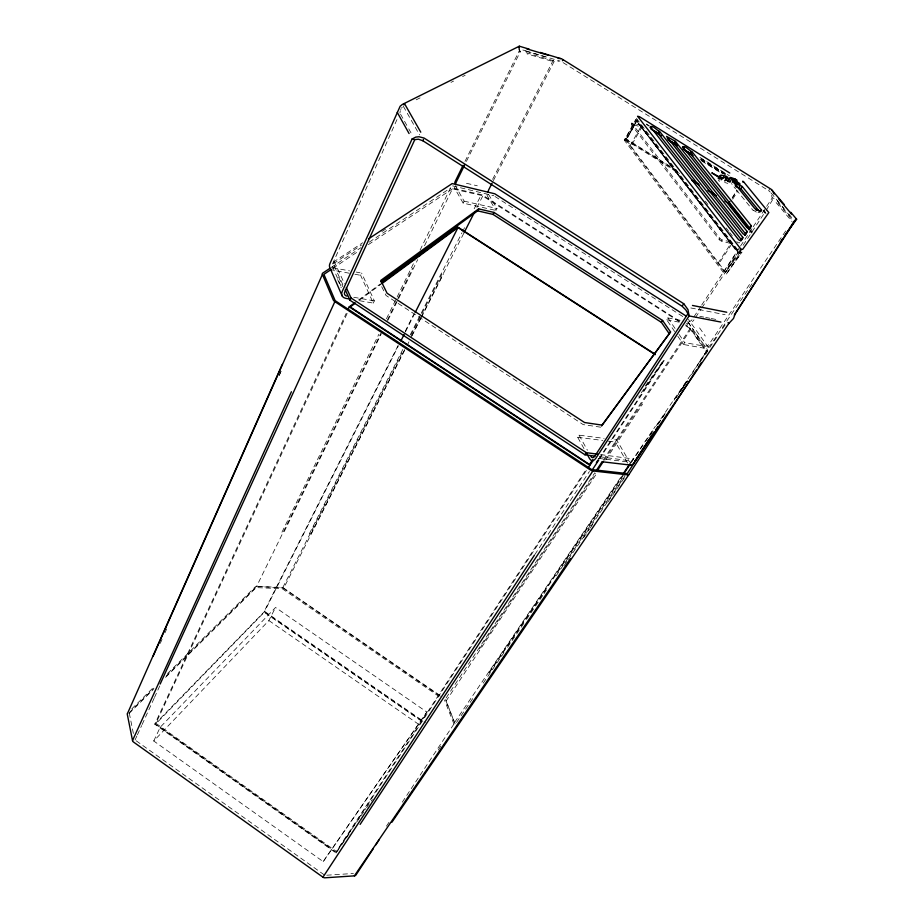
<?xml version="1.0" encoding="UTF-8"?>
<svg xmlns="http://www.w3.org/2000/svg" width="924" height="924" viewBox="0 0 924 924"><rect width="100%" height="100%" fill="white"/><g stroke="black" fill="none" stroke-linecap="round" stroke-linejoin="round"><path stroke-width="0.69" stroke-dasharray="4.62 3.46" d="M631.773 123.111L631.3 124.648L719.207 239.639A1.883 0.67 31.4 0 0 721.471 241.072L730.838 243.52L717.948 263.34L718.999 263.571L731.831 243.913A1.952 1.271 -38 0 0 731.427 242.053L722.221 239.917A1.894 0.67 31.4 0 1 719.958 238.484L631.773 123.111L641.268 125.433M399.896 113.028L400.311 110.649M766.146 210.418L774.289 196.928M453.927 723.977L444.559 700.276M739.316 251.351L739.188 249.549M758.003 212.508L760.256 212.474M641.972 126.126A1.767 1.282 -41.6 0 1 641.764 127.269L630.988 146.165L630.006 145.9L640.817 126.854L631.207 124.128M279.233 375.248L280.977 371.321M160.279 643.335L162.035 639.385M164.957 632.813L166.713 628.863M279.221 375.41L280.977 371.471M396.962 119.589L332.455 264.114A4.112 3.222 -23.9 0 0 334.661 268.11L349.503 270.848M342.839 284.661L333.206 263.814L334.211 261.561L362.647 242.758M135.054 739.985L136.856 736.047M137.41 734.834L141.649 725.559M142.123 724.531L154.239 698.013M154.481 697.481L160.372 684.603M359.575 300.727L373.284 303.095L360.614 275.306L361.642 273.088L356.248 272.083M349.064 834.129L336.059 852.967L154.747 724.197L346.211 313.352M347.147 313.49L155.925 723.33L336.371 851.454L585.504 470.466M153.742 740.99L160.222 727.246L275.537 607.472L426.865 712.069L323.192 861.607L153.742 740.99L268.884 620.547L275.537 607.472M373.284 303.095L374.347 300.866L361.642 273.088M281.959 532.189L378.875 334.234M386.475 318.722L415.003 260.452M420.074 250.104L450.462 188.022A2.957 1.213 27.4 0 1 451.975 187.953L481.323 194.652A2.922 1.19 27.9 0 1 483.344 195.53L680.745 321.829M167.521 673.55L255.174 586.913A2.356 1.594 25.1 0 1 256.56 586.474L380.931 333.229M387.248 320.362L412.693 268.041M465.003 161.423L519.323 50.624L519.253 48.348M284.211 531.612L381.346 333.691M387.964 320.224L417.706 259.621M424.52 245.738L452.46 188.819L482.062 195.576L680.364 322.361M466.401 161.411L520.2 51.848L519.438 49.342M400.693 109.586L401.166 108.639M494.606 210.141L463.143 203.13L464.137 201.155L455.936 186.844A3.534 1.675 -77.5 0 1 455.624 185.886M398.117 345.403L264.056 611.7L423.123 721.817M405.243 331.242L413.652 314.518M154.747 724.197L264.634 611.411L398.29 346.061M405.428 331.889L414.506 313.86M309.355 533.737L403.187 348.718M410.291 334.707L461.977 232.802M462.624 231.531L464.553 227.72M474.162 208.789L481.323 194.652M166.158 676.068L256.78 586.37L282.836 587.491L403.476 349.861M410.972 335.089L441.938 274.082M311.03 533.841L404.77 349.422M411.226 336.729L420.743 317.983M421.402 316.701L463.848 233.183M476.911 207.484L482.79 195.923M440.286 696.315L283.599 588.38L405.07 349.48M406.999 345.668L408.951 341.845M412 335.839L420.605 318.907M421.125 317.902L443.289 274.312M492.608 179.348L553.037 60.603L555.509 59.124M493.381 180.63L553.938 61.827L560.002 61.042L528.482 51.686M488.507 194.306L496.985 208.501L495.969 210.453L487.514 196.234A5.867 2.888 -77.1 0 1 486.89 192.596M637.525 120.178L635.493 119.924L624.381 140.286L724.093 273.412L726.391 274.047L741.949 252.102M631.958 124.128L632.432 123.296M635.862 119.958L737.398 251.49L738.461 251.732L636.855 120.236L635.862 119.958L625.202 138.819L626.195 139.085M740.713 251.455L725.375 272.014L625.975 139.478L636.601 120.524L637.421 120.363M625.975 139.478L636.855 120.236M629.949 133.229L637.699 119.531M633.852 126.68L626.772 139.189L625.19 138.612L624.994 139.212L724.439 271.945L727.13 272.927L741.845 252.171M719.681 178.886L718.549 180.711L719.692 181.254M583.98 448.59L577.662 437.26L579.013 435.146L604.157 438.392M732.247 197.701L736.798 190.471M732.212 198.221L736.728 191.129M732.72 199.157L737.976 190.91M674.659 331.554L666.701 319.796L667.902 317.937L682.074 320.628M719.403 239.351L719.958 238.484M721.471 241.072L722.025 240.205M323.192 861.607L426.865 712.069M676.206 397.782L687.144 380.965M695.726 367.752L708.696 347.886L688.392 319.369M682.212 388.646L686.879 381.45M700.126 361.065L708.696 347.886M682.051 389.223L687.514 380.815M691.418 374.821L694.536 370.016M699.999 361.607L706.236 351.998A1.444 0.601 32.6 0 0 706.109 351.42L690.806 329.233A1.409 0.578 32.1 0 0 690.066 328.563L685.215 325.456M756.306 212.081L753.453 210.21M770.235 192.019L768.629 190.656L769.669 189.062M336.059 852.967L586.694 469.993M534.857 554.562L589.385 471.517M598.787 458.882L663.709 360.106L651.201 377.697M599.549 458.858L664.414 360.233L638.738 396.373M700.889 306.26L692.18 319.508A3.557 2.275 -34.7 0 1 688.9 321.691M701.686 305.059L739.731 247.274M740.517 246.061L752.413 228.009M753.199 226.807L765.881 207.542M766.677 206.341L772.221 197.909L770.882 192.862M734.938 255.22L724.139 271.621L727.13 272.927M727.338 268.595L738.184 252.148L636.601 120.57M695.564 317.44L701.12 309.02M701.905 307.819L739.177 251.305M743.15 245.287L765.349 211.619M438.276 750.069L441.441 745.264M725.941 272.176L734.58 259.09M738.184 252.148L738.888 252.506L739.697 251.328M446.107 697.943L594.837 472.776M603.187 460.129L690.436 328.032L685.585 324.936M627.65 463.167L615.372 442.076L616.735 440.009L611.145 439.293M731.438 266.412L740.598 251.894M479.441 648.948L595.449 473.469M604.192 460.244L690.806 329.233M455.07 723.839A2.402 1.652 35.6 0 0 454.966 723.457L446.153 700.923L597.008 472.984M605.647 459.933L642.538 404.192M386.451 826.183L389.616 821.355M402.31 802.148L454.643 722.961L445.322 699.133M677.835 336.255L683.414 344.479L684.649 342.608L704.7 346.211A3.627 2.264 -34.3 0 0 709.228 343.982L786.416 229.926M454.677 722.314L621.656 475.999M631.127 462.023L655.416 426.207M752.078 283.784L711.041 344.306A6.087 3.811 -34.3 0 1 703.453 348.059L683.414 344.479M489.039 672.245L622.522 475.433M631.369 462.381L644.871 442.481M645.68 441.291L653.753 429.383M656.306 425.618L706.236 351.998M649.768 435.932L652.194 432.363M657.853 424.024L665.118 413.317M674 400.219L686.925 381.162M700.658 360.926L718.433 334.731M722.476 328.782L725.71 324.012M489.454 672.649L623.33 475.386M657.911 424.428L665.292 413.548M679.845 392.111L687.121 381.404M705.693 354.019L707.322 351.628L691.995 329.464A2.98 1.224 32.1 0 0 690.436 328.032M472.73 698.602L454.908 724.832A2.402 1.652 35.6 0 0 455.047 724.543M483.252 683.102L503.938 652.644M507.553 647.32L525.721 620.593M526.518 619.403L543.197 594.86M544.005 593.67L546.431 590.09M556.109 575.837L624.278 475.502M564.229 565.384L567.475 560.614M568.295 559.424L581.335 540.228M582.074 539.142L625.074 475.906M583.714 537.572L589.385 529.244M590.193 528.054L592.63 524.474M608.015 501.859L625.028 476.853M359.528 817.983L335.851 852.251L155.532 724.197L264.218 612.231L422.511 721.817M360.868 816.008L365.765 808.916M366.585 807.738L372.303 799.468M645.356 385.897L650.357 378.863M739.697 242.458L739.454 242.793A1.686 0.601 31.6 0 1 738.253 242.689M401.697 107.819L402.263 107.149M625.941 139.362L677.477 171.448M636.428 118.353L738.126 250.369M131.855 708.812L154.273 686.648M129.499 712.346L153.938 688.161M128.921 713.651L153.349 689.454M165.569 677.35L256.179 587.606L282.224 588.703L438.623 696.188M359.471 300.138L381.485 283.911M358.489 300.023L380.411 283.899M332.571 268.561L358.789 251.028M368.318 244.652L452.46 188.819M331.058 267.567L360.914 247.69M369.265 242.123L450.462 188.022M333.206 263.814L361.654 244.941M381.797 231.589L386.544 228.436M738.888 252.506L740.136 253.234A1.894 0.681 31.7 0 1 738.784 253.118A1.894 0.681 31.7 0 1 737.121 251.905L635.493 119.924M416.204 99.815L420.074 97.886M450.981 82.386L453.557 81.093M462.577 76.576L465.153 75.283M624.231 139.847L626.16 140.263L679.579 173.724M740.967 251.825L740.251 251.755M326.773 875.213L353.407 873.48M256.56 586.474L281.935 587.803A2.322 1.559 26.2 0 1 283.599 588.38M598.244 458.362L630.849 462.243A4.227 2.633 -82.5 0 1 629.048 461.088L616.735 440.009M577.662 437.26L602.806 440.471M608.396 441.187L615.372 442.076M600.612 454.585L633.39 458.985M599.226 456.687L631.981 461.064M600.704 427.188L583.229 424.624L386.036 295.472L380.353 283.922M353.765 297.285L374.347 300.866M349.26 273.215L333.656 270.362A6.907 5.417 -23.9 0 1 331.473 269.496M354.932 274.255L360.614 275.306M666.701 319.796L679.452 322.21M699.768 316.297L703.753 317.071M705.705 317.452L709.851 318.249M711.237 318.526L718.214 319.877M690.84 307.958L725.097 314.703M282.836 587.491L440.563 695.853M464.137 201.155L496.985 208.501M731.046 243.255L732.097 243.509M731.565 243.855L730.78 243.67M466.47 183.287L477.315 185.793M452.598 185.874L493.786 195.715M772.221 197.909L774.069 198.394M727.812 183.368L724.647 182.49M640.771 126.992L641.764 127.269M640.99 126.6L641.995 126.877M527.258 51.317L518.641 48.764L520.2 51.848L519.323 50.624M525.398 51.028L547.435 57.565M526.149 52.645L553.037 60.603L553.938 61.827L527.027 53.869M563.097 62.613L768.629 190.656M646.384 123.989L649.214 125.745M699.907 157.369L729.302 175.71M646.534 124.567L649.018 126.114M701.166 158.639L726.68 174.567M700.866 158.951L725.594 174.37M700.739 159.332L725.005 174.474M700.75 159.875L722.672 173.562M701.674 160.938L721.944 173.597M676.576 170.386L626.772 139.189L625.19 138.612L624.994 139.212M739.212 252.067L740.413 252.818M495.01 196.5L515.684 209.713M520.547 212.82L589.882 257.138M597.181 261.804L683.541 317.013M264.634 611.411L425.387 722.684M268.884 620.547L418.803 724.416M160.222 727.246L331.473 848.856M136.221 740.817L324.428 875.005M732.166 184.303L731.311 183.599M771.043 192.977L780.422 204.158M782.258 206.341L784.118 208.558M788.761 214.079L792.919 219.034M777.084 200.727L790.055 216.181M777.973 203.049L792.307 220.143M776.125 202.575L792.053 221.61M763.986 210.395L765.58 212.324M763.316 210.21L766.019 213.502M763.259 211.065L765.06 213.259M733.991 186.902L735.562 188.843M736.347 189.801L753.21 210.58M750.346 229.764L752.171 232.051M750.323 230.711L752.09 232.929M749.641 230.815L751.431 233.067M705.301 201.143L707.934 204.527M726.149 227.951L728.805 231.358M729.694 232.502L732.339 235.909M640.748 126.6L730.78 243.266M687.999 322.349L707.438 349.734M699.595 327.904L705.289 336.047M687.745 321.702L693.335 329.776M696.142 333.841L701.836 342.065M692.111 331.612L686.544 323.539A5.971 3.835 -34.7 0 0 693.982 319.843M694.917 335.689L700.588 343.913M667.902 317.937L675.883 329.683M679.071 334.384L684.649 342.608M463.143 203.13L454.966 188.808A5.948 2.807 -77.5 0 1 454.446 187.214M403.326 106.272L419.531 134.869M400.589 114.276L406.964 125.641M408.755 128.84L411.757 134.211M579.013 435.146L587.445 450.242M334.211 261.561L344.479 283.703M338.681 277.304L342.769 286.625M332.49 266.655L341.603 287.537M337.664 279.556L341.222 287.722M129.279 713.074L133.703 735.1M737.826 242.469A1.686 0.601 31.6 0 1 736.774 241.603M445.045 699.584A2.368 1.605 34.6 0 1 446.153 700.923"/><path stroke-width="1.39" d="M519.276 47.471L519.323 46.2L529.175 49.134M743.335 181.508L743.497 182.259L742.815 181.139M729.787 173.019L639.489 116.713L637.56 116.262L740.84 249.041L740.551 250.439L741.314 249.284L742.665 249.399L768.837 212.578L743.554 181.705L743.208 182.247M342.157 295.946L329.995 267.925A6.907 5.417 -23.9 0 1 329.926 263.64L400.127 106.272L402.344 104.435L519.323 46.2M748.983 229.706L751.12 226.588M744.987 235.193L746.927 232.34M282.247 364.403L127.778 712.843A2.737 2.102 19.5 0 0 127.316 714.391L132.525 740.551A2.772 2.171 20 0 0 133.633 742.134L322.961 877.188A2.807 2.252 37.3 0 0 324.959 877.8L354.389 875.86A2.784 2.195 38.6 0 0 355.913 875.04L373.331 848.602M153.153 656.121L322.407 274.463A3.569 1.744 25.2 0 1 322.707 273.134L329.868 268.364M403.915 104.955L404.215 104.273M132.525 740.551L291.418 391.753M160.164 684.049L334.858 301.651A3.638 1.813 25.5 0 1 333.241 299.93L322.407 274.463M586.786 453.615L589.581 458.651A7.23 4.331 -82.6 0 0 595.772 458.373L689.108 315.939L687.964 309.552L683.737 303.719L424.116 138.08L419.022 136.752L415.765 137.099L412.092 138.97L342.123 291.649A7.069 5.417 -23.9 0 0 345.865 298.36L349.977 299.064M720.916 322.072L689.108 315.939L685.839 309.944L682.097 306.237L422.869 140.76L418.387 139.189L414.795 139.639L344.687 292.1A4.204 3.222 -23.9 0 0 346.904 296.096M422.869 140.76L423.492 139.42M594.952 456.121L584.984 454.793L350.057 300.3L351.108 298.025L346.281 287.607M348.048 309.424L349.26 306.803L355.035 302.564M518.514 47.678L519.069 46.546M463.109 165.28L455.52 180.746A5.948 2.807 -77.5 0 0 454.747 182.848M419.45 256.087L422.129 250.612M464.495 165.28L456.271 182.04A3.534 1.675 -77.5 0 0 455.578 184.65M400.877 340.91L404.123 334.465M415.153 312.566L457.981 227.558L655.243 354.654M464.114 232.663L474.416 212.393M380.873 281.808L477.639 210.857L478.644 208.882L494.005 212.439L662.589 320.466L670.535 331.947L601.547 426.045M492.076 183.183L488.831 189.57A3.488 1.721 -77.1 0 0 488.126 192.134M562.45 60.741L563.016 59.644L561.908 58.974L540.205 52.425M477.639 210.857L492.989 214.403L494.005 212.439M650.022 127.512C651.316 123.493 657.495 130.919 659.955 131.889L742.711 237.26A1.675 0.589 31.6 0 1 742.884 237.861L740.956 240.506A1.686 0.589 31.6 0 1 739.754 240.402A1.686 0.589 31.6 0 1 738.264 239.316L650.45 126.784M650.773 128.979L651.616 127.512M658.107 133.056L659.159 131.22M740.909 240.794L741.394 240.136A1.675 0.589 31.6 0 0 741.221 239.535L658.685 134.084L659.748 132.259M667.336 138.311L667.763 137.584M674.254 143.139L675.34 141.314L666.562 136.359L742.642 233.368A1.663 0.578 31.6 0 0 744.109 234.43A1.663 0.578 31.6 0 0 745.298 234.546L747.008 231.381L675.34 141.314M745.737 234.118L674.843 144.167L675.918 142.342M682.409 147.713C683.644 143.659 689.881 151.12 692.365 152.102L751.189 225.641L749.041 229.487M683.09 149.145L683.956 147.69M690.459 153.245L691.556 151.432M749.942 228.344L691.048 154.285L692.145 152.472M718.433 178.413C719.172 170.386 735.723 181.012 723.423 177.085L721.182 179.81M719.727 177.05L720.87 175.237M718.364 178.702L721.286 175.572M722.51 178.54L723.423 177.085M725.097 177.847L726.01 176.403M724.67 180.942C728.84 173.597 734.684 187.676 725.698 179.244M725.536 180.55L726.218 179.452M727.581 181.416L728.678 179.683M729.579 179.025L730.029 178.309M731.45 180.053L731.912 179.325C747.054 183.68 723.157 173.504 731.912 179.325M732.247 182.305L732.697 181.589M734.037 180.203L734.938 178.759M734.13 183.345L734.592 182.617C750.126 187.202 725.79 176.807 734.592 182.617M735.158 185.239L735.62 184.523M736.705 183.483L737.618 182.04M749.445 229.602L728.539 203.43L729.833 201.397M739.165 187.133L740.32 185.331L742.076 186.359L761.572 210.141C761.734 212.22 756.051 209.794 754.642 208.385L735.215 184.199L740.32 185.331M759.32 211.319L740.852 188.681L741.995 186.879M669.311 333.83L661.388 322.349L662.589 320.466M735.03 313.952L794.247 221.009M785.065 235.123L796.627 219.231L795.899 219.288L735.158 313.906L733.506 318.468L728.724 323.573L633.968 462.912A7.103 4.435 -82.5 0 1 628.99 464.633M584.984 454.793L586.359 452.668L597.759 454.192M391.892 822.256L629.071 474.347L696.696 369.704M698.255 367.302L701.362 362.485M682.501 305.625L683.737 303.719M650.45 437.422L634.834 461.446L648.706 440.194M651.039 436.59L654.157 431.797M652.413 434.858L627.454 473.284A1.732 0.878 33.4 0 1 626.691 473.527L592.145 469.6A1.756 0.901 32.7 0 1 590.956 469.126L335.724 301.039A1.721 0.855 25.5 0 1 334.95 300.231L324.081 274.763A1.698 0.82 25.2 0 1 324.232 274.139L331.381 269.358M655.532 430.053L657.876 426.449M687.745 313.975L594.64 456.364A4.297 2.576 -82.6 0 1 590.967 456.537M756.121 210.337L756.606 209.609M588.276 467.579L593.162 460.51M741.464 239.154L742.711 237.26M322.961 877.188L534.384 555.22M745.772 233.264L747.008 231.381M741.394 240.136L742.63 238.242M744.802 235.308L745.298 234.546M749.976 227.5L751.189 225.641M760.856 211.226L761.572 210.141M596.407 462.497L597.99 460.083M592.423 469.681L598.752 460.06M360.117 824.404L592.896 470.94L627.465 474.855A3.661 1.848 33.4 0 0 629.071 474.347M375.71 844.998L378.875 840.182M596.338 470.466L601.905 462.046M596.996 471.136L603.395 461.446M623.03 473.966L629.694 464.137M780.237 242.25L782.651 238.692M794.802 220.905L795.899 219.288M623.873 473.434L630.341 463.906M734.326 315.13L734.742 314.507M354.389 875.86L570.466 558.546M592.781 459.759L589.443 464.449L350.196 306.964L354.828 303.546M670.535 331.947L602.044 425.109L584.569 422.534L387.098 293.255L380.78 280.434L478.644 208.882M382.64 283.056L457.981 227.558M381.566 283.044L457.692 227.038L654.746 353.996M368.572 238.842L452.194 183.564L494.779 193.786L685.954 315.95M749.526 228.736L746.915 227.57L682.836 146.985M721.632 179.083L711.803 172.846L719.346 176.958M558.131 58.374L560.706 58.535M602.194 461.757L630.665 465.107M692.48 305.451L726.761 312.243M412.092 138.97L414.795 139.639M735.585 186.613L740.852 188.681M720.154 177.385L722.961 178.124M526.518 48.764L548.556 55.336M563.016 59.644L771.205 189.305L784.28 204.562M654.308 130.85L657.946 133.125M670.085 140.702L677.373 145.241M687.086 151.305L691.949 154.331M651.663 129.533L658.685 134.084M667.798 139.605L674.843 144.167M683.979 149.7L691.048 154.285M653.534 130.908L661.457 135.84M669.981 141.164L677.304 145.726M685.827 151.051L693.139 155.613M692.365 180.272L698.44 184.072M710.591 191.684L714.229 193.971M692.064 180.584L699.364 185.158M707.865 190.483L716.377 195.819M724.89 201.143L728.539 203.43M492.989 214.403L661.388 322.349M351.108 298.025L586.359 452.668M349.26 306.803L589.847 465.176M334.858 301.651L590.378 469.958A3.719 1.906 32.7 0 0 592.896 470.94M729.325 203.476L728.805 203.095L741.66 218.873M790.794 212.301L796.627 219.231M778.493 198.614L791.487 214.056M742.538 219.958L745.148 223.238M772.221 190.263L774.104 194.005M728.02 322.603L728.724 323.573M404.504 103.627L420.767 132.178M397.239 112.347L409.066 133.541M345.241 289.87L350.057 300.3"/></g></svg>
